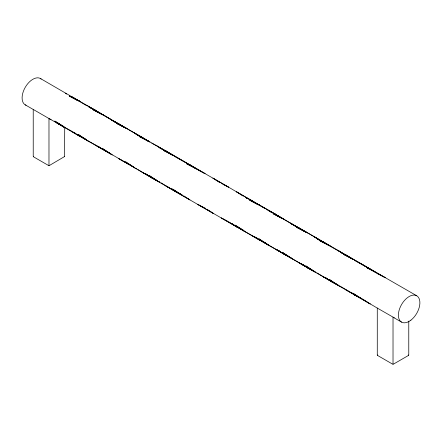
<?xml version="1.0" encoding="UTF-8"?>
<svg xmlns="http://www.w3.org/2000/svg" width="442" height="442" viewBox="0 0 442 442"><rect width="100%" height="100%" fill="white"/><g stroke="black" fill="none" stroke-linecap="round" stroke-linejoin="round"><path stroke-width="0.66" d="M48.979 165.551L48.979 118.528L33.227 109.434L33.227 156.125L33.686 156.916L48.521 165.479L49.432 165.479L64.56 156.556L64.725 127.285M394.264 317.826L377.275 308.068L377.275 354.755L377.728 355.545L392.568 364.114L393.479 364.114L408.314 355.545L408.773 354.755L408.773 321.113M33.399 156.556L33.686 156.391M377.44 355.186L377.728 355.02M340.169 286.173L377.54 308.234M222.807 184.264L228.591 187.17L265.377 208.801M48.979 118.528L50.222 119.191A15.205 8.779 -60 0 0 51.068 119.428M362.037 298.726L354.517 294.947L370.214 303.969L362.617 299.019M245.758 197.53L252.117 200.734L236.409 191.74L242.934 195.95M100.312 147.628L97.439 146.186L100.367 147.694M182.308 194.922L174.203 190.85L160.949 182.773M205.254 208.199L197.734 204.408L174.203 190.85L189.905 199.861L183.933 195.977M280.051 251.437L277.753 250.282L280.09 251.487M117.008 123.677L125.047 127.744L116.268 123.202M74.488 132.909L75.637 133.49M377.286 273.615L385.369 277.714L416.751 295.781M339.075 285.482L330.992 281.377L317.174 272.985M88.986 106.97L95.328 110.207L110.82 119.589M198.132 170.098L205.055 173.618L228.591 187.17L212.911 178.126L219.95 182.745M157.606 180.8L150.683 177.275L137.965 169.562M304.72 265.581L301.284 263.83L303.035 264.741M268.725 210.768L275.637 214.309L290.582 223.343M228.183 221.497L221.271 217.95L197.734 204.408L213.409 213.469L206.911 209.199M234.144 224.906L231.276 223.437L232.459 224.05M74.505 132.92L75.67 133.523M315.516 271.968L307.472 267.802L291.952 258.476M354.362 260.294L385.369 277.714L369.711 268.631L376.744 273.255M375.927 272.543L367.158 267.979L367.926 268.382M134.628 167.584L118.627 158.656M147.363 174.756L145.65 173.866L147.424 174.805M126.539 128.572L111.395 119.909L118.848 123.788L133.827 132.76M325.389 277.659L327.102 278.554M174.634 156.485L190.071 165.081L165.888 150.943L151.711 143.164M291.134 223.674L306.842 232.685L291.134 223.674L299.157 227.884L323.312 242.067L314.047 236.592M71.947 131.313L49.366 118.782M325.406 277.67L326.572 278.289M231.503 223.508L236.918 227.061L221.271 217.95C242.277 230.011 263.299 241.945 284.228 254.128L275.438 249.155M283.322 253.614L291.377 258.15L283.952 254.222L276.294 249.382L292.593 259.084M95.129 145.053L112.279 154.987M158.755 146.915L134.385 133.081L142.368 137.363L150.009 142.236M330.881 246.658L362.584 264.592M87.499 140.584L71.632 131.44M111.417 119.92L127.379 128.832M88.069 140.893L95.428 144.954M339.66 286.173L330.992 281.377L355.324 295.262L345.964 289.935M86.665 105.4L95.328 110.207L78.869 100.787M159.352 182.076L150.683 177.275L167.142 186.695M316.124 272.626L307.472 267.802L331.82 281.648L323.24 276.703M284.797 254.465L291.355 258.139M276.283 214.9L284.184 219.337M128.003 163.949L95.997 145.263M142.136 172.253L151.512 177.546L142.937 172.59M298.936 262.763L306.836 267.2L299.764 263.045M322.445 276.355L330.34 280.797M298.317 227.641L307.687 232.94M63.736 126.998L80.124 136.545L73.063 131.965M111.633 154.391L87.262 140.573M244.045 231.1L260.437 240.641L251.94 235.547M80.361 101.649L70.991 96.339L86.709 105.743M134.385 133.081L148.313 141.208M165.651 185.833L175.015 191.154L166.413 186.237L173.535 190.298M321.837 241.216L314.704 237.172L331.185 246.548M339.064 251.012L322.677 241.465L330.312 246.349M267.57 244.669L276.919 250.012M72.477 97.19L79.593 101.262L40.454 78.527M252.78 201.298L259.896 205.37L251.299 200.441L275.637 214.309L259.178 204.889M261.863 241.244L268.382 244.978L259.791 240.05L269.062 245.525M306.201 232.078L315.533 237.448M87.494 140.562L79.483 135.954L88.748 141.429M125.893 127.976L135.224 133.351M157.954 146.578L166.535 151.529L157.264 146.053M25.249 104.859L33.089 109.384M393.706 317.588L401.546 322.113M64.272 156.391L64.56 156.556M408.314 355.02L408.601 355.186M338.268 250.669L346.843 255.625L337.572 250.15M95.975 110.798L103.069 114.909L94.494 109.942L111.682 119.804M291.107 258.222L308.312 268.051L300.333 263.377M283.372 219.022L274.802 214.05L291.996 223.901M244.824 231.475L236.255 226.497L245.537 231.956M58.018 123.6L64.51 127.384L55.946 122.401L65.228 127.86M368.899 268.316L361.827 264.183L369.816 268.841L346.197 255.045L353.246 259.642M102.384 114.373L119.484 124.39M134.329 167.678L143.628 173.115M135.816 168.535L119.467 158.927M290.51 223.044L299.792 228.492M118.008 123.539L125.401 127.898M133.733 132.495L143.004 137.97M143.589 138.324L148.258 141.169M135.755 168.22L136.86 168.888M340.749 252.41L341.865 253.111M266.476 209.491L267.57 210.177M161.004 148.656L159.33 147.6L162.043 149.33M340.721 252.399L341.81 253.089M158.761 181.391L159.855 182.082M317.809 239.15L320.03 240.57M246.172 197.668L247.84 198.734M138.059 135.401L136.396 134.335L139.075 136.092M66.422 93.919L65.311 93.212L66.394 93.908M270.797 211.961L269.134 210.895L270.753 211.95M115.108 122.163L112.34 120.379L115.025 122.147M91.599 108.572L88.825 106.793L90.98 108.202M246.161 197.662L247.785 198.707M317.765 239.139L320.461 240.896M173.485 155.882L165.888 150.943L205.055 173.618L189.403 164.529L196.977 169.507M229.337 222.088L230.42 222.801M294.797 225.895L295.869 226.602M393.021 317.157L393.021 364.18M26.028 105.229A15.205 8.779 -60 0 1 25.249 87.306A15.205 8.779 -60 0 1 41.161 79.019M148.573 141.296L139.788 136.777L148.573 141.296M328.881 245.398L320.096 240.879L328.881 245.398M305.356 231.84L296.576 227.304L305.356 231.84M257.1 238.166L254.227 236.719L257.156 238.227M172.098 154.866L163.313 150.335L172.098 154.866M352.407 258.968L343.627 254.432L352.407 258.968M281.819 218.298L273.068 213.713L281.819 218.298M282.935 252.68L282.156 252.277L290.477 257.614L282.935 252.68M102.627 148.578L101.848 148.18L110.168 153.507L102.627 148.578M101.505 114.207L92.759 109.605L101.505 114.207M195.613 168.446L186.844 163.883L195.613 168.446M126.141 162.164L125.368 161.761L133.672 167.109L126.141 162.164M306.45 266.266L305.676 265.863L313.98 271.211L306.45 266.266M258.277 204.779L249.559 200.104L258.277 204.779M77.963 100.693L69.25 95.997L77.963 100.693M259.399 239.128L258.631 238.713L266.979 244.001L259.399 239.128M79.085 135.031L78.317 134.617L86.676 139.893L79.085 135.031M149.634 175.778L148.871 175.352L157.186 180.695L149.634 175.778M329.936 279.885L329.179 279.46L337.495 284.792L329.936 279.885M235.84 225.602L235.094 225.155L243.503 230.37L235.84 225.602M55.526 121.511L54.78 121.064L63.2 126.257L55.526 121.511M173.109 189.414L172.369 188.961L180.701 194.276L173.109 189.414M353.412 293.527L352.672 293.063L361.009 298.372L353.412 293.527M293.753 225.199L292.643 224.486L293.72 225.193M410.9 320.174A15.205 8.774 -60 0 0 417.458 296.273A15.205 8.774 -60 0 0 399.082 310.394A15.205 8.774 -60 0 0 410.9 320.174"/></g></svg>
